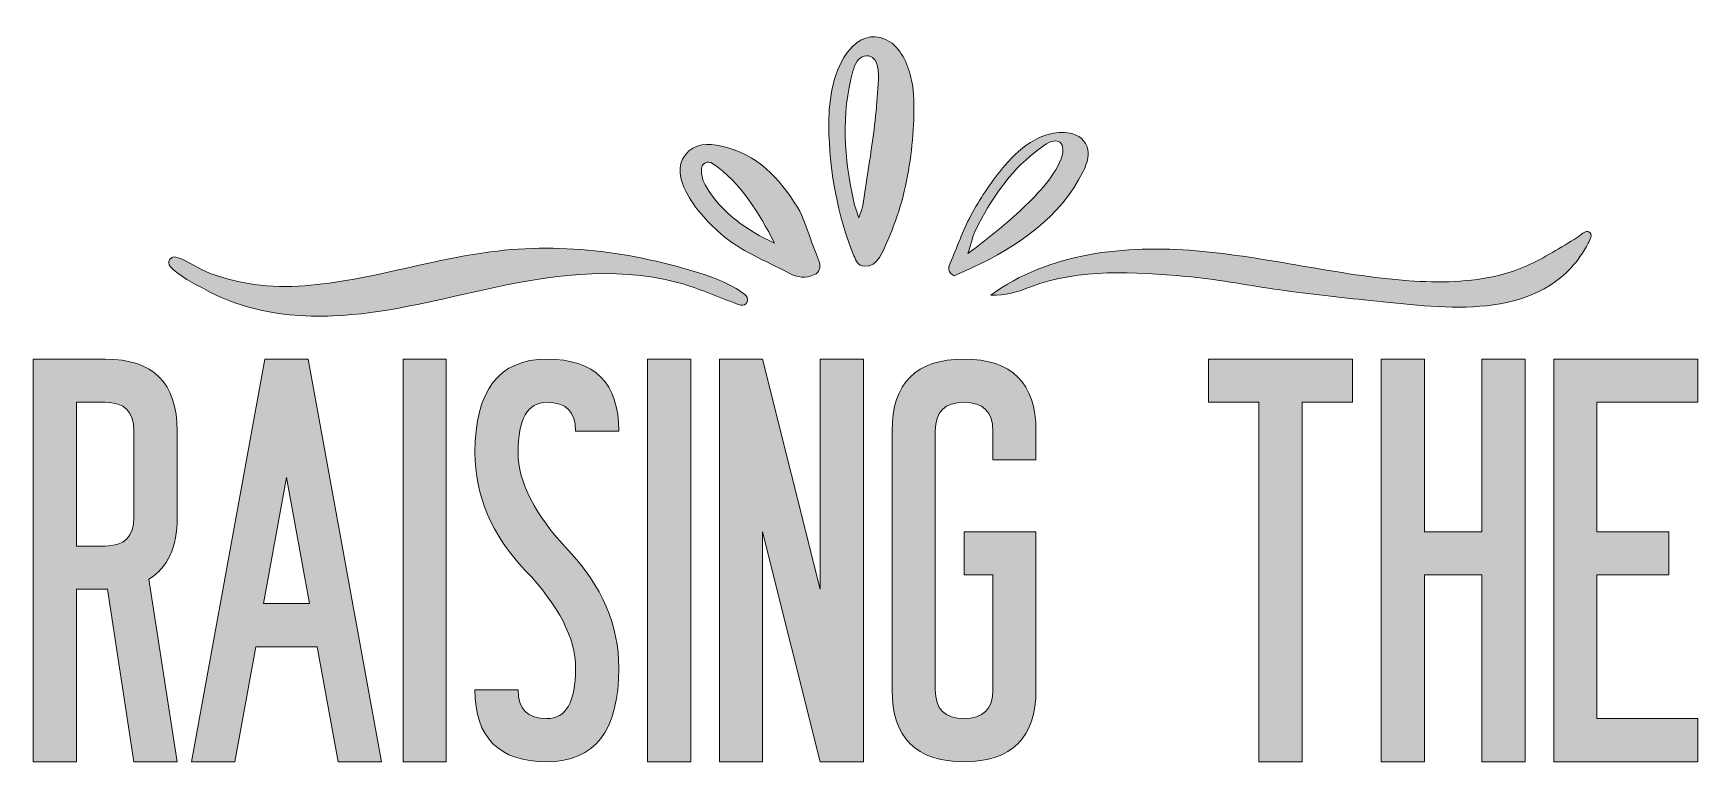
# Model space of a CAD drawing. Header units: inches. Extents: x 239 to 841, y -888 to -191.
# Drawn here: x 247 to 841, y -451 to -191 of the extents above; entities that cross this region are included whole.
import ezdxf

# ---------------------------------------------------------------- set-up
doc = ezdxf.new("R2010")
doc.units = ezdxf.units.IN
doc.header["$MEASUREMENT"] = 0
doc.layers.add('Layer 1', color=7, linetype='Continuous')

# ---------------------------------------------------------------- blocks, each defined once
blk = doc.blocks.new('block 5')
at = {"layer": 'Layer 1', "true_color": 0xe86203}
h = blk.add_hatch(color=32, dxfattribs=at)
h.dxf.hatch_style = 2
edge = h.paths.add_edge_path()
edge.add_spline(control_points=[(273.12, -307.41), (290.21, -307.41), (298.75, -315.96), (298.75, -333.04), (298.75, -333.04), (298.75, -363.81), (298.75, -363.81), (298.75, -374.47), (295.4, -381.82), (288.7, -385.85), (288.7, -385.85), (298.75, -450.97), (298.75, -450.97), (298.75, -450.97), (283.37, -450.97), (283.37, -450.97), (283.37, -450.97), (273.94, -389.44), (273.94, -389.44), (273.94, -389.44), (262.86, -389.44), (262.86, -389.44), (262.86, -389.44), (262.86, -450.97), (262.86, -450.97), (262.86, -450.97), (247.48, -450.97), (247.48, -450.97), (247.48, -450.97), (247.48, -307.41), (247.48, -307.41), (247.48, -307.41), (273.12, -307.41), (273.12, -307.41)], knot_values=[0, 0, 0, 0, 1, 1, 1, 2, 2, 2, 3, 3, 3, 4, 4, 4, 5, 5, 5, 6, 6, 6, 7, 7, 7, 8, 8, 8, 9, 9, 9, 10, 10, 10, 11, 11, 11, 11], degree=3, periodic=1)
edge = h.paths.add_edge_path()
edge.add_spline(control_points=[(283.37, -333.04), (283.37, -326.21), (279.95, -322.79), (273.12, -322.79), (273.12, -322.79), (262.86, -322.79), (262.86, -322.79), (262.86, -322.79), (262.86, -374.06), (262.86, -374.06), (262.86, -374.06), (273.12, -374.06), (273.12, -374.06), (279.95, -374.06), (283.37, -370.64), (283.37, -363.81), (283.37, -363.81), (283.37, -333.04), (283.37, -333.04)], knot_values=[0, 0, 0, 0, 1, 1, 1, 2, 2, 2, 3, 3, 3, 4, 4, 4, 5, 5, 5, 6, 6, 6, 6], degree=3, periodic=1)
h = blk.add_hatch(color=32, dxfattribs=at)
h.dxf.hatch_style = 2
h.paths.add_polyline_path([(348.69, -409.95), (326.75, -409.95), (319.26, -450.97), (303.88, -450.97), (330.03, -307.41), (345.41, -307.41), (371.56, -450.97), (356.18, -450.97)])
h.paths.add_polyline_path([(329.52, -394.57), (345.92, -394.57), (337.72, -349.66)])
h = blk.add_hatch(color=32, dxfattribs=at)
h.dxf.hatch_style = 2
h.paths.add_polyline_path([(394.63, -450.97), (379.25, -450.97), (379.25, -307.41), (394.63, -307.41)])
h = blk.add_hatch(color=32, dxfattribs=at)
h.dxf.hatch_style = 2
edge = h.paths.add_edge_path()
edge.add_spline(control_points=[(430.52, -307.41), (447.61, -307.41), (456.16, -315.96), (456.16, -333.04), (456.16, -333.04), (440.78, -333.04), (440.78, -333.04), (440.78, -326.21), (437.36, -322.79), (430.52, -322.79), (423.69, -322.79), (420.27, -328.77), (420.27, -340.74), (420.27, -351.33), (426.25, -362.95), (438.21, -375.6), (450.17, -388.25), (456.16, -402.26), (456.16, -417.64), (456.16, -439.86), (447.61, -450.97), (430.52, -450.97), (413.43, -450.97), (404.89, -442.43), (404.89, -425.33), (404.89, -425.33), (420.27, -425.33), (420.27, -425.33), (420.27, -432.17), (423.69, -435.59), (430.52, -435.59), (437.36, -435.59), (440.78, -429.61), (440.78, -417.64), (440.78, -417.64), (440.78, -417.54), (440.78, -417.54), (440.78, -406.95), (434.79, -395.34), (422.83, -382.73), (410.87, -370.11), (404.89, -356.12), (404.89, -340.74), (404.89, -318.52), (413.43, -307.41), (430.52, -307.41)], knot_values=[0, 0, 0, 0, 1, 1, 1, 2, 2, 2, 3, 3, 3, 4, 4, 4, 5, 5, 5, 6, 6, 6, 7, 7, 7, 8, 8, 8, 9, 9, 9, 10, 10, 10, 11, 11, 11, 12, 12, 12, 13, 13, 13, 14, 14, 14, 15, 15, 15, 15], degree=3, periodic=1)
h = blk.add_hatch(color=32, dxfattribs=at)
h.dxf.hatch_style = 2
h.paths.add_polyline_path([(481.79, -450.97), (466.41, -450.97), (466.41, -307.41), (481.79, -307.41)])
h = blk.add_hatch(color=32, dxfattribs=at)
h.dxf.hatch_style = 2
h.paths.add_polyline_path([(507.43, -368.94), (507.43, -450.97), (492.05, -450.97), (492.05, -307.41), (507.43, -307.41), (527.94, -389.44), (527.94, -307.41), (543.32, -307.41), (543.32, -450.97), (527.94, -450.97)])
h = blk.add_hatch(color=32, dxfattribs=at)
h.dxf.hatch_style = 2
edge = h.paths.add_edge_path()
edge.add_spline(control_points=[(589.46, -384.32), (589.46, -384.32), (579.21, -384.32), (579.21, -384.32), (579.21, -384.32), (579.21, -368.94), (579.21, -368.94), (579.21, -368.94), (604.85, -368.94), (604.85, -368.94), (604.85, -368.94), (604.85, -425.33), (604.85, -425.33), (604.85, -442.43), (596.3, -450.97), (579.21, -450.97), (562.12, -450.97), (553.57, -442.43), (553.57, -425.33), (553.57, -425.33), (553.57, -333.04), (553.57, -333.04), (553.57, -315.96), (562.12, -307.41), (579.21, -307.41), (596.3, -307.41), (604.85, -315.96), (604.85, -333.04), (604.85, -333.04), (604.85, -343.3), (604.85, -343.3), (604.85, -343.3), (589.46, -343.3), (589.46, -343.3), (589.46, -343.3), (589.46, -333.04), (589.46, -333.04), (589.46, -326.21), (586.05, -322.79), (579.21, -322.79), (572.37, -322.79), (568.96, -326.21), (568.96, -333.04), (568.96, -333.04), (568.96, -425.33), (568.96, -425.33), (568.96, -432.17), (572.37, -435.59), (579.21, -435.59), (586.05, -435.59), (589.46, -432.17), (589.46, -425.33), (589.46, -425.33), (589.46, -384.32), (589.46, -384.32)], knot_values=[0, 0, 0, 0, 1, 1, 1, 2, 2, 2, 3, 3, 3, 4, 4, 4, 5, 5, 5, 6, 6, 6, 7, 7, 7, 8, 8, 8, 9, 9, 9, 10, 10, 10, 11, 11, 11, 12, 12, 12, 13, 13, 13, 14, 14, 14, 15, 15, 15, 16, 16, 16, 17, 17, 17, 18, 18, 18, 18], degree=3, periodic=1)
h = blk.add_hatch(color=32, dxfattribs=at)
h.dxf.hatch_style = 2
h.paths.add_polyline_path([(699.7, -322.79), (699.7, -450.97), (684.32, -450.97), (684.32, -322.79), (666.37, -322.79), (666.37, -307.41), (717.64, -307.41), (717.64, -322.79)])
h = blk.add_hatch(color=32, dxfattribs=at)
h.dxf.hatch_style = 2
h.paths.add_polyline_path([(743.28, -384.32), (743.28, -450.97), (727.9, -450.97), (727.9, -307.41), (743.28, -307.41), (743.28, -368.94), (763.79, -368.94), (763.79, -307.41), (779.17, -307.41), (779.17, -450.97), (763.79, -450.97), (763.79, -384.32)])
h = blk.add_hatch(color=32, dxfattribs=at)
h.dxf.hatch_style = 2
h.paths.add_polyline_path([(840.7, -307.41), (840.7, -322.79), (804.8, -322.79), (804.8, -368.94), (830.44, -368.94), (830.44, -384.32), (804.8, -384.32), (804.8, -435.59), (840.7, -435.59), (840.7, -450.97), (789.42, -450.97), (789.42, -307.41)])
at = {"layer": 'Layer 1', "lineweight": 0}
for points in [[(348.69, -409.95), (326.75, -409.95), (319.26, -450.97), (303.88, -450.97), (330.03, -307.41), (345.41, -307.41), (371.56, -450.97), (356.18, -450.97), (348.69, -409.95)], [(394.63, -450.97), (379.25, -450.97), (379.25, -307.41), (394.63, -307.41), (394.63, -450.97)], [(481.79, -450.97), (466.41, -450.97), (466.41, -307.41), (481.79, -307.41), (481.79, -450.97)], [(507.43, -368.94), (507.43, -450.97), (492.05, -450.97), (492.05, -307.41), (507.43, -307.41), (527.94, -389.44), (527.94, -307.41), (543.32, -307.41), (543.32, -450.97), (527.94, -450.97), (507.43, -368.94)], [(699.7, -322.79), (699.7, -450.97), (684.32, -450.97), (684.32, -322.79), (666.37, -322.79), (666.37, -307.41), (717.64, -307.41), (717.64, -322.79), (699.7, -322.79)], [(743.28, -384.32), (743.28, -450.97), (727.9, -450.97), (727.9, -307.41), (743.28, -307.41), (743.28, -368.94), (763.79, -368.94), (763.79, -307.41), (779.17, -307.41), (779.17, -450.97), (763.79, -450.97), (763.79, -384.32), (743.28, -384.32)], [(840.7, -307.41), (840.7, -322.79), (804.8, -322.79), (804.8, -368.94), (830.44, -368.94), (830.44, -384.32), (804.8, -384.32), (804.8, -435.59), (840.7, -435.59), (840.7, -450.97), (789.42, -450.97), (789.42, -307.41), (840.7, -307.41)], [(329.52, -394.57), (345.92, -394.57), (337.72, -349.66), (329.52, -394.57)]]:
    blk.add_lwpolyline(points, dxfattribs=at)
for points, knots in [([(273.12, -307.41), (290.21, -307.41), (298.75, -315.96), (298.75, -333.04), (298.75, -333.04), (298.75, -363.81), (298.75, -363.81), (298.75, -374.47), (295.4, -381.82), (288.7, -385.85), (288.7, -385.85), (298.75, -450.97), (298.75, -450.97), (298.75, -450.97), (283.37, -450.97), (283.37, -450.97), (283.37, -450.97), (273.94, -389.44), (273.94, -389.44), (273.94, -389.44), (262.86, -389.44), (262.86, -389.44), (262.86, -389.44), (262.86, -450.97), (262.86, -450.97), (262.86, -450.97), (247.48, -450.97), (247.48, -450.97), (247.48, -450.97), (247.48, -307.41), (247.48, -307.41), (247.48, -307.41), (273.12, -307.41), (273.12, -307.41)], [0, 0, 0, 0, 1, 1, 1, 2, 2, 2, 3, 3, 3, 4, 4, 4, 5, 5, 5, 6, 6, 6, 7, 7, 7, 8, 8, 8, 9, 9, 9, 10, 10, 10, 11, 11, 11, 11]), ([(430.52, -307.41), (447.61, -307.41), (456.16, -315.96), (456.16, -333.04), (456.16, -333.04), (440.78, -333.04), (440.78, -333.04), (440.78, -326.21), (437.36, -322.79), (430.52, -322.79), (423.69, -322.79), (420.27, -328.77), (420.27, -340.74), (420.27, -351.33), (426.25, -362.95), (438.21, -375.6), (450.17, -388.25), (456.16, -402.26), (456.16, -417.64), (456.16, -439.86), (447.61, -450.97), (430.52, -450.97), (413.43, -450.97), (404.89, -442.43), (404.89, -425.33), (404.89, -425.33), (420.27, -425.33), (420.27, -425.33), (420.27, -432.17), (423.69, -435.59), (430.52, -435.59), (437.36, -435.59), (440.78, -429.61), (440.78, -417.64), (440.78, -417.64), (440.78, -417.54), (440.78, -417.54), (440.78, -406.95), (434.79, -395.34), (422.83, -382.73), (410.87, -370.11), (404.89, -356.12), (404.89, -340.74), (404.89, -318.52), (413.43, -307.41), (430.52, -307.41)], [0, 0, 0, 0, 1, 1, 1, 2, 2, 2, 3, 3, 3, 4, 4, 4, 5, 5, 5, 6, 6, 6, 7, 7, 7, 8, 8, 8, 9, 9, 9, 10, 10, 10, 11, 11, 11, 12, 12, 12, 13, 13, 13, 14, 14, 14, 15, 15, 15, 15]), ([(589.46, -384.32), (589.46, -384.32), (579.21, -384.32), (579.21, -384.32), (579.21, -384.32), (579.21, -368.94), (579.21, -368.94), (579.21, -368.94), (604.85, -368.94), (604.85, -368.94), (604.85, -368.94), (604.85, -425.33), (604.85, -425.33), (604.85, -442.43), (596.3, -450.97), (579.21, -450.97), (562.12, -450.97), (553.57, -442.43), (553.57, -425.33), (553.57, -425.33), (553.57, -333.04), (553.57, -333.04), (553.57, -315.96), (562.12, -307.41), (579.21, -307.41), (596.3, -307.41), (604.85, -315.96), (604.85, -333.04), (604.85, -333.04), (604.85, -343.3), (604.85, -343.3), (604.85, -343.3), (589.46, -343.3), (589.46, -343.3), (589.46, -343.3), (589.46, -333.04), (589.46, -333.04), (589.46, -326.21), (586.05, -322.79), (579.21, -322.79), (572.37, -322.79), (568.96, -326.21), (568.96, -333.04), (568.96, -333.04), (568.96, -425.33), (568.96, -425.33), (568.96, -432.17), (572.37, -435.59), (579.21, -435.59), (586.05, -435.59), (589.46, -432.17), (589.46, -425.33), (589.46, -425.33), (589.46, -384.32), (589.46, -384.32)], [0, 0, 0, 0, 1, 1, 1, 2, 2, 2, 3, 3, 3, 4, 4, 4, 5, 5, 5, 6, 6, 6, 7, 7, 7, 8, 8, 8, 9, 9, 9, 10, 10, 10, 11, 11, 11, 12, 12, 12, 13, 13, 13, 14, 14, 14, 15, 15, 15, 16, 16, 16, 17, 17, 17, 18, 18, 18, 18]), ([(283.37, -333.04), (283.37, -326.21), (279.95, -322.79), (273.12, -322.79), (273.12, -322.79), (262.86, -322.79), (262.86, -322.79), (262.86, -322.79), (262.86, -374.06), (262.86, -374.06), (262.86, -374.06), (273.12, -374.06), (273.12, -374.06), (279.95, -374.06), (283.37, -370.64), (283.37, -363.81), (283.37, -363.81), (283.37, -333.04), (283.37, -333.04)], [0, 0, 0, 0, 1, 1, 1, 2, 2, 2, 3, 3, 3, 4, 4, 4, 5, 5, 5, 6, 6, 6, 6])]:
    blk.add_open_spline(points, degree=3, knots=knots, dxfattribs=at)
blk = doc.blocks.new('block 7')
at = {"layer": 'Layer 1', "true_color": 0x040404}
h = blk.add_hatch(color=18, dxfattribs=at)
h.dxf.hatch_style = 2
edge = h.paths.add_edge_path()
edge.add_spline(control_points=[(531, -224.45), (530.99, -223.52), (531, -222.58), (531.02, -221.64), (531.28, -212.91), (533.12, -202.23), (539.57, -195.84), (543.34, -192.1), (548.23, -191.2), (552.73, -194.19), (557.18, -197.15), (559.42, -202.81), (560.47, -207.87), (561.42, -212.47), (561.45, -217.21), (561.27, -221.91), (560.9, -231.73), (559.59, -241.54), (556.98, -251.02), (555.66, -255.8), (554.01, -260.49), (551.99, -265.02), (550.38, -268.63), (548.63, -274.63), (543.69, -274.29), (541.29, -274.12), (540.76, -272.36), (539.99, -270.52), (534.06, -256.33), (531.2, -239.8), (531, -224.45)], knot_values=[0, 0, 0, 0, 1, 1, 1, 2, 2, 2, 3, 3, 3, 4, 4, 4, 5, 5, 5, 6, 6, 6, 7, 7, 7, 8, 8, 8, 9, 9, 9, 10, 10, 10, 10], degree=3, periodic=1)
edge = h.paths.add_edge_path()
edge.add_spline(control_points=[(547.86, -201.51), (547.57, -200.84), (547.17, -200.25), (546.6, -199.82), (544.86, -198.53), (542.27, -199.43), (541.09, -201.1), (540.35, -202.16), (539.97, -203.42), (539.62, -204.67), (535.34, -220.33), (536.41, -235.62), (539.91, -251.31), (540.27, -252.89), (540.86, -254.43), (541.67, -257.03), (542.42, -254.82), (542.96, -253.75), (543.13, -252.62), (544.37, -244.28), (545.84, -235.68), (546.92, -227.2), (547.48, -222.81), (547.94, -218.4), (548.23, -213.99), (548.48, -210.15), (549.44, -205.15), (547.86, -201.51)], knot_values=[0, 0, 0, 0, 1, 1, 1, 2, 2, 2, 3, 3, 3, 4, 4, 4, 5, 5, 5, 6, 6, 6, 7, 7, 7, 8, 8, 8, 9, 9, 9, 9], degree=3, periodic=1)
h = blk.add_hatch(color=18, dxfattribs=at)
h.dxf.hatch_style = 2
edge = h.paths.add_edge_path()
edge.add_spline(control_points=[(527.65, -272.93), (528.26, -274.6), (527.53, -276.51), (525.92, -277.26), (522.81, -278.7), (519.7, -278.3), (516.86, -276.76), (508.52, -272.26), (499.47, -268.97), (492.25, -262.43), (487.46, -258.1), (483.13, -253.5), (480.15, -247.73), (477.89, -243.35), (476.76, -238.6), (479.9, -234.51), (483.07, -230.39), (487.97, -230.39), (492.8, -231.44), (505.46, -234.19), (513.41, -242.91), (519.81, -253.25), (522.12, -256.98), (523.28, -261.43), (524.9, -265.57), (525.83, -267.95), (526.7, -270.34), (527.65, -272.93)], knot_values=[0, 0, 0, 0, 1, 1, 1, 2, 2, 2, 3, 3, 3, 4, 4, 4, 5, 5, 5, 6, 6, 6, 7, 7, 7, 8, 8, 8, 9, 9, 9, 9], degree=3, periodic=1)
edge = h.paths.add_edge_path()
edge.add_spline(control_points=[(511.63, -266), (506.33, -255.48), (499.73, -244.54), (489.59, -237.6), (487.94, -236.47), (485.72, -237.59), (485.61, -239.58), (485.48, -241.92), (486.28, -244.28), (487.27, -245.89), (493.01, -255.34), (501.66, -261.44), (511.63, -266)], knot_values=[0, 0, 0, 0, 1, 1, 1, 2, 2, 2, 3, 3, 3, 4, 4, 4, 4], degree=3, periodic=1)
h = blk.add_hatch(color=18, dxfattribs=at)
h.dxf.hatch_style = 2
edge = h.paths.add_edge_path()
edge.add_spline(control_points=[(575.73, -277.65), (573.31, -276.47), (573.48, -274.96), (574.26, -273.19), (576.77, -267.52), (578.73, -261.68), (581.66, -256.17), (584.75, -250.35), (588.42, -244.83), (592.6, -239.74), (595.59, -236.1), (598.89, -232.63), (602.87, -230.12), (607.19, -227.41), (612.89, -225.56), (617.96, -227.06), (621.05, -227.98), (623.33, -230.49), (623.44, -233.79), (623.51, -236.14), (622.64, -238.42), (621.62, -240.54), (613.8, -256.73), (598.03, -267.33), (582.26, -274.77), (580.18, -275.75), (578.05, -276.63), (575.73, -277.65)], knot_values=[0, 0, 0, 0, 1, 1, 1, 2, 2, 2, 3, 3, 3, 4, 4, 4, 5, 5, 5, 6, 6, 6, 7, 7, 7, 8, 8, 8, 9, 9, 9, 9], degree=3, periodic=1)
edge = h.paths.add_edge_path()
edge.add_spline(control_points=[(613.34, -230.02), (612.84, -229.65), (612.14, -229.48), (611.2, -229.62), (608.79, -229.98), (606.47, -232.11), (604.61, -233.55), (595.18, -240.84), (588.82, -250.56), (583.48, -261.01), (582.29, -263.33), (581.81, -266.01), (580.62, -269.75), (586.96, -264.87), (593.35, -260.02), (599.17, -254.51), (604.55, -249.42), (611.05, -242.99), (613.82, -235.97), (614.58, -234.03), (614.83, -231.13), (613.34, -230.02)], knot_values=[0, 0, 0, 0, 1, 1, 1, 2, 2, 2, 3, 3, 3, 4, 4, 4, 5, 5, 5, 6, 6, 6, 7, 7, 7, 7], degree=3, periodic=1)
h = blk.add_hatch(color=18, dxfattribs=at)
h.dxf.hatch_style = 2
edge = h.paths.add_edge_path()
edge.add_spline(control_points=[(296.26, -274.31), (294.94, -272.87), (296.34, -270.52), (298.23, -271.02), (302.81, -272.25), (306.42, -275.35), (310.85, -276.93), (315.84, -278.7), (321.01, -279.98), (326.26, -280.75), (338.26, -282.51), (349.98, -280.96), (361.79, -278.84), (378.05, -275.92), (394, -271.29), (410.38, -269.15), (436.96, -265.68), (463.29, -269.41), (488.56, -277.93), (491.66, -278.97), (494.63, -280.34), (497.47, -281.96), (498.86, -282.75), (500.4, -283.61), (501.52, -284.86), (502.8, -286.29), (501.54, -288.52), (499.66, -288.18), (498.43, -287.95), (497.29, -287.33), (496.12, -286.89), (489.76, -284.53), (483.52, -281.73), (476.99, -280.03), (453.94, -274.04), (430.45, -277.67), (407.6, -282.75), (389.98, -286.67), (372.34, -291.22), (354.3, -291.99), (343.92, -292.43), (333.39, -291.52), (323.39, -288.63), (318.38, -287.18), (313.51, -285.22), (308.95, -282.69), (304.53, -280.23), (299.74, -278.07), (296.26, -274.31)], knot_values=[0, 0, 0, 0, 1, 1, 1, 2, 2, 2, 3, 3, 3, 4, 4, 4, 5, 5, 5, 6, 6, 6, 7, 7, 7, 8, 8, 8, 9, 9, 9, 10, 10, 10, 11, 11, 11, 12, 12, 12, 13, 13, 13, 14, 14, 14, 15, 15, 15, 16, 16, 16, 16], degree=3, periodic=1)
h = blk.add_hatch(color=18, dxfattribs=at)
h.dxf.hatch_style = 2
edge = h.paths.add_edge_path()
edge.add_spline(control_points=[(801.17, -261.87), (801.41, -261.84), (801.64, -261.86), (801.86, -261.96), (803.58, -262.72), (802.19, -265.03), (801.65, -266.08), (800.02, -269.32), (797.91, -272.31), (795.43, -274.95), (777.23, -294.37), (745.3, -288.5), (721.84, -286.24), (711.1, -285.21), (700.38, -283.93), (689.7, -282.4), (679.21, -280.9), (668.81, -278.83), (658.28, -277.91), (639.93, -276.3), (620.41, -274.99), (602.96, -281.63), (598.39, -283.37), (593.74, -284.93), (588.77, -284.54), (609.37, -269.48), (636.56, -266.61), (661.98, -268.77), (687.4, -270.93), (712.3, -277.55), (737.75, -279.44), (748.44, -280.23), (759.56, -279.98), (770.12, -277.46), (776.81, -275.86), (783, -272.78), (788.92, -269.35), (791.89, -267.63), (794.81, -265.81), (797.75, -264.02), (798.59, -263.51), (799.98, -262.02), (801.17, -261.87)], knot_values=[0, 0, 0, 0, 1, 1, 1, 2, 2, 2, 3, 3, 3, 4, 4, 4, 5, 5, 5, 6, 6, 6, 7, 7, 7, 8, 8, 8, 9, 9, 9, 10, 10, 10, 11, 11, 11, 12, 12, 12, 13, 13, 13, 14, 14, 14, 14], degree=3, periodic=1)
at = {"layer": 'Layer 1', "lineweight": 0}
for points, knots in [([(531, -224.45), (530.99, -223.52), (531, -222.58), (531.02, -221.64), (531.28, -212.91), (533.12, -202.23), (539.57, -195.84), (543.34, -192.1), (548.23, -191.2), (552.73, -194.19), (557.18, -197.15), (559.42, -202.81), (560.47, -207.87), (561.42, -212.47), (561.45, -217.21), (561.27, -221.91), (560.9, -231.73), (559.59, -241.54), (556.98, -251.02), (555.66, -255.8), (554.01, -260.49), (551.99, -265.02), (550.38, -268.63), (548.63, -274.63), (543.69, -274.29), (541.29, -274.12), (540.76, -272.36), (539.99, -270.52), (534.06, -256.33), (531.2, -239.8), (531, -224.45)], [0, 0, 0, 0, 1, 1, 1, 2, 2, 2, 3, 3, 3, 4, 4, 4, 5, 5, 5, 6, 6, 6, 7, 7, 7, 8, 8, 8, 9, 9, 9, 10, 10, 10, 10]), ([(547.86, -201.51), (547.57, -200.84), (547.17, -200.25), (546.6, -199.82), (544.86, -198.53), (542.27, -199.43), (541.09, -201.1), (540.35, -202.16), (539.97, -203.42), (539.62, -204.67), (535.34, -220.33), (536.41, -235.62), (539.91, -251.31), (540.27, -252.89), (540.86, -254.43), (541.67, -257.03), (542.42, -254.82), (542.96, -253.75), (543.13, -252.62), (544.37, -244.28), (545.84, -235.68), (546.92, -227.2), (547.48, -222.81), (547.94, -218.4), (548.23, -213.99), (548.48, -210.15), (549.44, -205.15), (547.86, -201.51)], [0, 0, 0, 0, 1, 1, 1, 2, 2, 2, 3, 3, 3, 4, 4, 4, 5, 5, 5, 6, 6, 6, 7, 7, 7, 8, 8, 8, 9, 9, 9, 9]), ([(527.65, -272.93), (528.26, -274.6), (527.53, -276.51), (525.92, -277.26), (522.81, -278.7), (519.7, -278.3), (516.86, -276.76), (508.52, -272.26), (499.47, -268.97), (492.25, -262.43), (487.46, -258.1), (483.13, -253.5), (480.15, -247.73), (477.89, -243.35), (476.76, -238.6), (479.9, -234.51), (483.07, -230.39), (487.97, -230.39), (492.8, -231.44), (505.46, -234.19), (513.41, -242.91), (519.81, -253.25), (522.12, -256.98), (523.28, -261.43), (524.9, -265.57), (525.83, -267.95), (526.7, -270.34), (527.65, -272.93)], [0, 0, 0, 0, 1, 1, 1, 2, 2, 2, 3, 3, 3, 4, 4, 4, 5, 5, 5, 6, 6, 6, 7, 7, 7, 8, 8, 8, 9, 9, 9, 9]), ([(575.73, -277.65), (573.31, -276.47), (573.48, -274.96), (574.26, -273.19), (576.77, -267.52), (578.73, -261.68), (581.66, -256.17), (584.75, -250.35), (588.42, -244.83), (592.6, -239.74), (595.59, -236.1), (598.89, -232.63), (602.87, -230.12), (607.19, -227.41), (612.89, -225.56), (617.96, -227.06), (621.05, -227.98), (623.33, -230.49), (623.44, -233.79), (623.51, -236.14), (622.64, -238.42), (621.62, -240.54), (613.8, -256.73), (598.03, -267.33), (582.26, -274.77), (580.18, -275.75), (578.05, -276.63), (575.73, -277.65)], [0, 0, 0, 0, 1, 1, 1, 2, 2, 2, 3, 3, 3, 4, 4, 4, 5, 5, 5, 6, 6, 6, 7, 7, 7, 8, 8, 8, 9, 9, 9, 9]), ([(613.34, -230.02), (612.84, -229.65), (612.14, -229.48), (611.2, -229.62), (608.79, -229.98), (606.47, -232.11), (604.61, -233.55), (595.18, -240.84), (588.82, -250.56), (583.48, -261.01), (582.29, -263.33), (581.81, -266.01), (580.62, -269.75), (586.96, -264.87), (593.35, -260.02), (599.17, -254.51), (604.55, -249.42), (611.05, -242.99), (613.82, -235.97), (614.58, -234.03), (614.83, -231.13), (613.34, -230.02)], [0, 0, 0, 0, 1, 1, 1, 2, 2, 2, 3, 3, 3, 4, 4, 4, 5, 5, 5, 6, 6, 6, 7, 7, 7, 7]), ([(511.63, -266), (506.33, -255.48), (499.73, -244.54), (489.59, -237.6), (487.94, -236.47), (485.72, -237.59), (485.61, -239.58), (485.48, -241.92), (486.28, -244.28), (487.27, -245.89), (493.01, -255.34), (501.66, -261.44), (511.63, -266)], [0, 0, 0, 0, 1, 1, 1, 2, 2, 2, 3, 3, 3, 4, 4, 4, 4]), ([(296.26, -274.31), (294.94, -272.87), (296.34, -270.52), (298.23, -271.02), (302.81, -272.25), (306.42, -275.35), (310.85, -276.93), (315.84, -278.7), (321.01, -279.98), (326.26, -280.75), (338.26, -282.51), (349.98, -280.96), (361.79, -278.84), (378.05, -275.92), (394, -271.29), (410.38, -269.15), (436.96, -265.68), (463.29, -269.41), (488.56, -277.93), (491.66, -278.97), (494.63, -280.34), (497.47, -281.96), (498.86, -282.75), (500.4, -283.61), (501.52, -284.86), (502.8, -286.29), (501.54, -288.52), (499.66, -288.18), (498.43, -287.95), (497.29, -287.33), (496.12, -286.89), (489.76, -284.53), (483.52, -281.73), (476.99, -280.03), (453.94, -274.04), (430.45, -277.67), (407.6, -282.75), (389.98, -286.67), (372.34, -291.22), (354.3, -291.99), (343.92, -292.43), (333.39, -291.52), (323.39, -288.63), (318.38, -287.18), (313.51, -285.22), (308.95, -282.69), (304.53, -280.23), (299.74, -278.07), (296.26, -274.31)], [0, 0, 0, 0, 1, 1, 1, 2, 2, 2, 3, 3, 3, 4, 4, 4, 5, 5, 5, 6, 6, 6, 7, 7, 7, 8, 8, 8, 9, 9, 9, 10, 10, 10, 11, 11, 11, 12, 12, 12, 13, 13, 13, 14, 14, 14, 15, 15, 15, 16, 16, 16, 16]), ([(801.17, -261.87), (801.41, -261.84), (801.64, -261.86), (801.86, -261.96), (803.58, -262.72), (802.19, -265.03), (801.65, -266.08), (800.02, -269.32), (797.91, -272.31), (795.43, -274.95), (777.23, -294.37), (745.3, -288.5), (721.84, -286.24), (711.1, -285.21), (700.38, -283.93), (689.7, -282.4), (679.21, -280.9), (668.81, -278.83), (658.28, -277.91), (639.93, -276.3), (620.41, -274.99), (602.96, -281.63), (598.39, -283.37), (593.74, -284.93), (588.77, -284.54), (609.37, -269.48), (636.56, -266.61), (661.98, -268.77), (687.4, -270.93), (712.3, -277.55), (737.75, -279.44), (748.44, -280.23), (759.56, -279.98), (770.12, -277.46), (776.81, -275.86), (783, -272.78), (788.92, -269.35), (791.89, -267.63), (794.81, -265.81), (797.75, -264.02), (798.59, -263.51), (799.98, -262.02), (801.17, -261.87)], [0, 0, 0, 0, 1, 1, 1, 2, 2, 2, 3, 3, 3, 4, 4, 4, 5, 5, 5, 6, 6, 6, 7, 7, 7, 8, 8, 8, 9, 9, 9, 10, 10, 10, 11, 11, 11, 12, 12, 12, 13, 13, 13, 14, 14, 14, 14])]:
    blk.add_open_spline(points, degree=3, knots=knots, dxfattribs=at)
blk = doc.blocks.new('block 2')
at = {"layer": 'Layer 1'}
for name in ['block 7', 'block 5']:
    blk.add_blockref(name, (0, 0), dxfattribs=at)

msp = doc.modelspace()

# ---------------------------------------------------------------- block references
at = {"layer": 'Layer 1'}
msp.add_blockref('block 2', (0, 0), dxfattribs=at)

doc.saveas('drawing.dxf')
